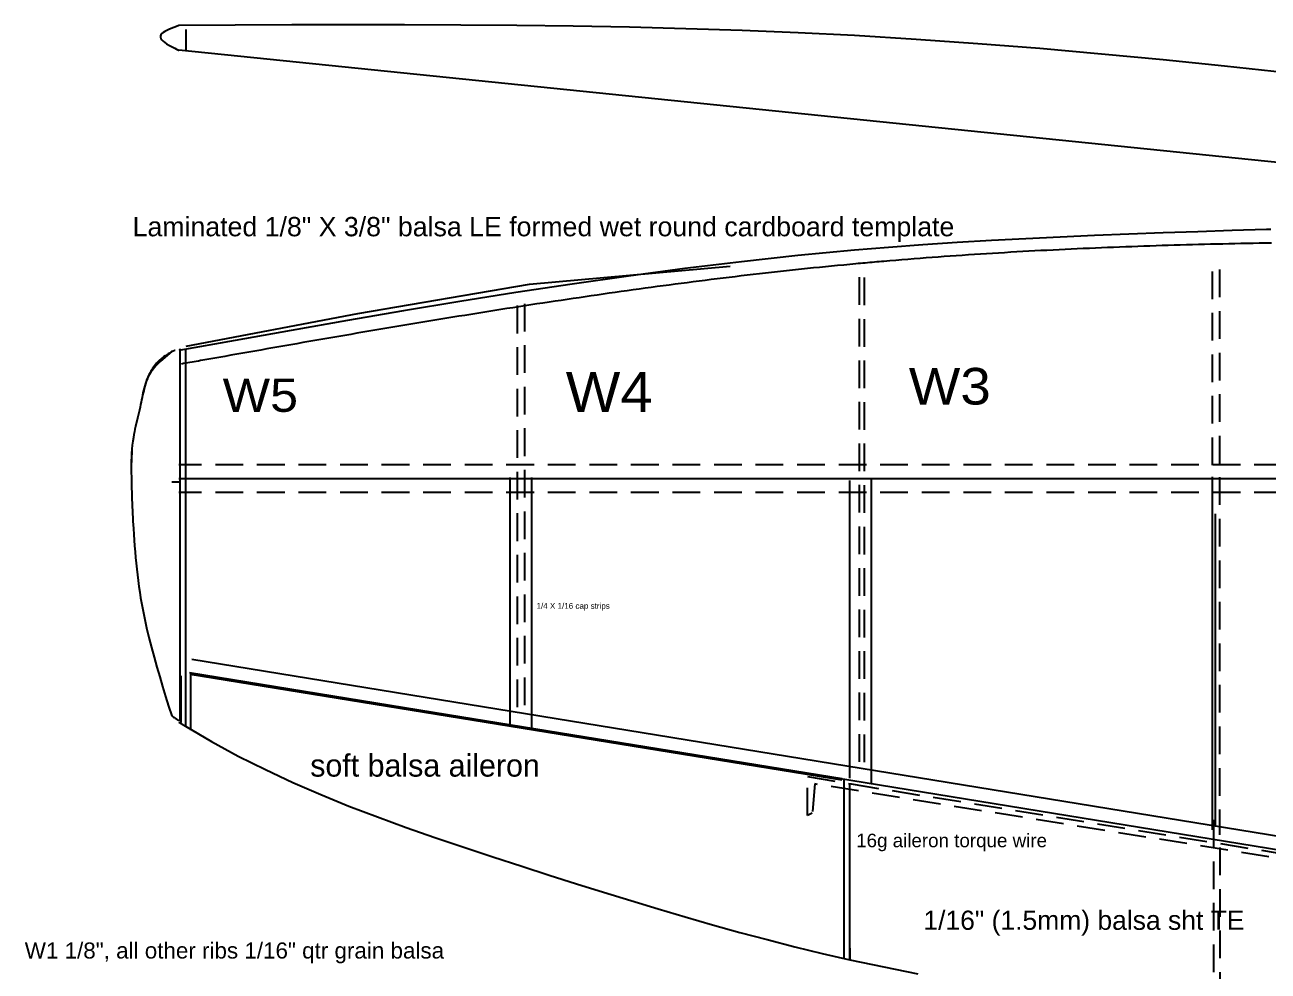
# Model space of a CAD drawing. Extents: x 1.4 to 41.2, y -1.3 to 26.5.
# Drawn here: x 2.89 to 14.11, y 6.55 to 15.1 of the extents above; entities that cross this region are included whole.
import ezdxf
from ezdxf.enums import TextEntityAlignment as Align

# ---------------------------------------------------------------- set-up
doc = ezdxf.new("R2010")
doc.units = 0
doc.linetypes.add('HIDDEN', pattern=[0.375, 0.25, -0.125])
doc.layers.get('0').update_dxf_attribs({"color": 9, "linetype": 'CONTINUOUS'})

msp = doc.modelspace()

# ---------------------------------------------------------------- linework, layer by layer
at = {"color": 9, "linetype": 'CONTINUOUS'}
for p, q in [((4.3476, 14.8654), (4.3476, 15.0531)), ((17.0647, 13.5606), (4.2817, 14.8661)), ((4.289, 12.1694), (4.289, 8.9944)), ((4.3402, 12.1744), (4.3402, 9.0257)), ((4.2817, 10.9981), (17.8772, 10.9981)), ((7.2669, 11.0096), (7.2669, 8.7747)), ((7.4629, 11.0099), (7.4629, 8.7437)), ((13.6049, 11.0154), (13.6049, 7.8275)), ((4.2817, 10.9668), (4.2158, 10.9668)), ((10.3316, 10.9817), (10.3316, 8.2938)), ((10.5293, 10.9892), (10.5293, 8.2389)), ((13.6324, 10.6791), (13.6324, 7.8666)), ((4.397, 9.3694), (18.365, 7.0918)), ((4.2973, 9.2183), (4.2973, 8.796)), ((4.3772, 9.2481), (18.3452, 6.9705)), ((4.3833, 9.2339), (10.2638, 8.2785)), ((4.3851, 9.2455), (10.2657, 8.2901)), ((4.3851, 9.2431), (4.3851, 8.7273)), ((4.289, 8.9944), (4.289, 8.81)), ((10.2821, 8.2839), (10.2821, 6.6585)), ((10.3352, 6.6543), (10.3352, 8.2484)), ((10.3352, 6.7597), (10.3352, 6.6543))]:
    msp.add_line(p, q, dxfattribs=at)
at = {"color": 9, "linetype": 'HIDDEN'}
for p, q in [((10.4206, 12.8163), (10.4206, 8.3573)), ((10.4645, 12.8144), (10.4645, 8.3346)), ((13.6049, 12.8699), (13.6049, 11.0154)), ((13.6708, 12.8855), (13.6708, 7.7806)), ((7.3995, 12.5776), (7.3995, 8.8267)), ((7.3328, 12.56), (7.3328, 8.8404)), ((13.6162, 7.9178), (13.6162, 6.2928)), ((13.6787, 6.2928), (13.6787, 7.7928))]:
    msp.add_line(p, q, dxfattribs=at)
at = {"color": 9, "linetype": 'CONTINUOUS'}
for points in [[(4.2817, 15.09), (4.2581, 15.0814), (4.2349, 15.0726), (4.2126, 15.0638), (4.1915, 15.0549), (4.172, 15.0457), (4.1547, 15.0363), (4.1398, 15.0267), (4.1279, 15.0167), (4.1192, 15.0064), (4.1144, 14.9957), (4.1136, 14.9845), (4.1175, 14.9727), (4.1257, 14.9609), (4.1378, 14.9488), (4.1529, 14.9367), (4.1702, 14.9247), (4.1887, 14.9133), (4.2076, 14.9025), (4.226, 14.8927), (4.2432, 14.884), (4.2582, 14.8768), (4.2702, 14.8712), (4.2783, 14.8676), (4.2817, 14.8661), (4.2817, 14.8661), (4.2817, 14.8661), (4.2817, 14.8661), (4.2817, 14.8661), (4.2817, 14.8661), (4.2817, 14.8661), (4.2817, 14.8661), (4.2817, 14.8661), (4.2817, 14.8661), (4.2817, 14.8661), (4.2817, 14.8661), (4.2817, 14.8661)], [(14.2742, 14.6625), (13.7182, 14.7222), (13.162, 14.7788), (12.6055, 14.8318), (12.0489, 14.8808), (11.492, 14.9252), (10.9347, 14.9645), (10.3772, 14.9981), (9.8703, 15.0235), (9.3631, 15.0443), (8.8556, 15.0609), (8.3479, 15.0737), (7.8401, 15.0831), (7.332, 15.0896), (6.8239, 15.0935), (6.3156, 15.0954), (5.8072, 15.0955), (5.2987, 15.0944), (4.7902, 15.0924), (4.2817, 15.09)], [(14.0961, 13.2481), (13.7856, 13.2381), (13.4752, 13.2279), (13.1648, 13.2171), (12.8545, 13.2057), (12.5443, 13.1933), (12.2341, 13.1798), (11.9242, 13.1648), (11.6144, 13.1482), (11.3047, 13.1297), (10.9953, 13.1091), (10.6861, 13.0862), (10.3772, 13.0606), (9.8666, 13.0123), (9.3566, 12.9569), (8.8473, 12.8951), (8.3386, 12.8275), (7.8303, 12.7547), (7.3225, 12.6774), (6.8151, 12.5962), (6.3081, 12.5119), (5.8012, 12.4249), (5.2946, 12.336), (4.7881, 12.2458), (4.2817, 12.155)], [(14.1349, 13.2481), (14.0961, 13.2481), (14.0961, 13.2481), (14.0961, 13.2481), (14.0961, 13.2481), (14.0961, 13.2481), (14.0961, 13.2481), (14.0961, 13.2481), (14.0961, 13.2481), (14.0961, 13.2481), (14.0961, 13.2481), (14.0961, 13.2481), (14.0961, 13.2481), (14.0961, 13.2481)], [(4.3476, 12.1929), (5.8955, 12.4894), (7.4435, 12.7529), (9.255, 12.9175)], [(4.2158, 12.1449), (4.1948, 12.1274), (4.1739, 12.1099), (4.1532, 12.0922), (4.133, 12.0743), (4.1133, 12.0561), (4.0943, 12.0376), (4.076, 12.0186), (4.0588, 11.9991), (4.0425, 11.9789), (4.0276, 11.9582), (4.0139, 11.9366), (4.0017, 11.9143), (3.993, 11.8955), (3.9852, 11.8762), (3.9783, 11.8564), (3.9721, 11.8363), (3.9665, 11.8157), (3.9614, 11.7949), (3.9568, 11.7739), (3.9524, 11.7526), (3.9483, 11.7313), (3.9442, 11.7099), (3.9401, 11.6886), (3.9359, 11.6673), (3.9305, 11.6422), (3.9249, 11.6172), (3.9191, 11.5923), (3.9132, 11.5676), (3.9072, 11.543), (3.9013, 11.5184), (3.8954, 11.4938), (3.8897, 11.4693), (3.8842, 11.4448), (3.8791, 11.4202), (3.8743, 11.3956), (3.87, 11.3709), (3.8648, 11.3358), (3.8605, 11.3006), (3.8572, 11.2652), (3.8546, 11.2296), (3.8528, 11.1939), (3.8516, 11.1582), (3.851, 11.1223), (3.8509, 11.0864), (3.8512, 11.0505), (3.8517, 11.0145), (3.8526, 10.9786), (3.8535, 10.9427), (3.8545, 10.9096), (3.8555, 10.8766), (3.8566, 10.8436), (3.8577, 10.8106), (3.859, 10.7776), (3.8603, 10.7447), (3.8616, 10.7118), (3.8631, 10.6789), (3.8647, 10.6461), (3.8663, 10.6132), (3.8681, 10.5803), (3.87, 10.5475), (3.8732, 10.4951), (3.8767, 10.4428), (3.8805, 10.3905), (3.8848, 10.3382), (3.8894, 10.2859), (3.8945, 10.2336), (3.9, 10.1814), (3.906, 10.1293), (3.9126, 10.0772), (3.9198, 10.0253), (3.9275, 9.9734), (3.9359, 9.9217), (3.9521, 9.8314), (3.9701, 9.7415), (3.9899, 9.652), (4.0111, 9.5628), (4.0338, 9.4738), (4.0576, 9.3851), (4.0824, 9.2966), (4.1081, 9.2083), (4.1344, 9.1201), (4.1613, 9.032), (4.1885, 8.944), (4.2158, 8.856)], [(4.2461, 12.155), (4.2425, 12.1538), (4.239, 12.1526), (4.2356, 12.1515), (4.2323, 12.1504), (4.2291, 12.1493), (4.2262, 12.1484), (4.2236, 12.1475), (4.2213, 12.1467), (4.2193, 12.146), (4.2177, 12.1455), (4.2165, 12.1451), (4.2158, 12.1449), (4.2157, 12.1448), (4.2157, 12.1448), (4.2156, 12.1448), (4.2156, 12.1448), (4.2156, 12.1448), (4.2156, 12.1448), (4.2156, 12.1448), (4.2157, 12.1448), (4.2157, 12.1448), (4.2157, 12.1448), (4.2158, 12.1448), (4.2158, 12.1449)], [(4.3402, 9.0257), (4.3402, 9.0257), (4.3402, 8.7623)], [(4.2158, 8.856), (4.2238, 8.851), (4.2317, 8.846), (4.2394, 8.8412), (4.2468, 8.8366), (4.2537, 8.8322), (4.2601, 8.8282), (4.2659, 8.8245), (4.271, 8.8213), (4.2752, 8.8187), (4.2784, 8.8166), (4.2806, 8.8153), (4.2817, 8.8146), (4.2817, 8.8146), (4.2817, 8.8146), (4.2818, 8.8146), (4.2818, 8.8146), (4.2818, 8.8146), (4.2818, 8.8146), (4.2818, 8.8146), (4.2817, 8.8146), (4.2817, 8.8146), (4.2817, 8.8146), (4.2817, 8.8146), (4.2817, 8.8146)], [(4.2817, 8.7984), (4.2866, 8.7953), (4.2914, 8.7923), (4.2963, 8.7893), (4.3012, 8.7863), (4.306, 8.7833), (4.3109, 8.7803), (4.3158, 8.7773), (4.3207, 8.7743), (4.3256, 8.7712), (4.3304, 8.7682), (4.3353, 8.7652), (4.3402, 8.7623), (4.5763, 8.6235), (4.8168, 8.4933), (5.0614, 8.3707), (5.3097, 8.2552), (5.5612, 8.146), (5.8155, 8.0424), (6.0722, 7.9437), (6.3308, 7.8491), (6.5911, 7.758), (6.8525, 7.6696), (7.1147, 7.5832), (7.3772, 7.4981), (7.6227, 7.4193), (7.8681, 7.3411), (8.1136, 7.264), (8.3592, 7.1881), (8.605, 7.1137), (8.851, 7.041), (9.0973, 6.9703), (9.3439, 6.9017), (9.591, 6.8356), (9.8385, 6.7722), (10.0865, 6.7117), (10.3352, 6.6543), (10.9498, 6.5273)]]:
    msp.add_lwpolyline(points, dxfattribs=at)
at = {"color": 9, "linetype": 'HIDDEN'}
for points in [[(14.1396, 13.125), (14.0848, 13.1241), (14.03, 13.1232), (13.9751, 13.1222), (13.9203, 13.1211), (13.8655, 13.12), (13.8107, 13.1189), (13.7559, 13.1177), (13.7012, 13.1165), (13.6464, 13.1153), (13.5916, 13.114), (13.5368, 13.1126), (13.4821, 13.1112), (13.4273, 13.1098), (13.3725, 13.1083), (13.3178, 13.1067), (13.263, 13.1051), (13.2083, 13.1035), (13.1536, 13.1018), (13.0988, 13.1001), (13.0441, 13.0983), (12.9894, 13.0965), (12.9347, 13.0946), (12.88, 13.0926), (12.8253, 13.0906), (12.7706, 13.0886), (12.7159, 13.0864), (12.6612, 13.0843), (12.6065, 13.0821), (12.5518, 13.0798), (12.4972, 13.0774), (12.4426, 13.0751), (12.3879, 13.0726), (12.3333, 13.0701), (12.2786, 13.0675), (12.224, 13.0649), (12.1694, 13.0622), (12.1148, 13.0595), (12.0601, 13.0566), (12.0055, 13.0538), (11.9509, 13.0508), (11.8963, 13.0478), (11.8418, 13.0448), (11.7872, 13.0416), (11.7326, 13.0384), (11.6781, 13.0352), (11.6235, 13.0319), (11.569, 13.0285), (11.5144, 13.025), (11.4599, 13.0215), (11.4053, 13.0179), (11.3508, 13.0142), (11.2963, 13.0105), (11.2418, 13.0066), (11.1872, 13.0028), (11.1327, 12.9988), (11.0782, 12.9948), (11.0237, 12.9907), (10.9692, 12.9865), (10.9148, 12.9823), (10.8603, 12.9779), (10.8058, 12.9735), (10.7513, 12.9691), (10.6969, 12.9645), (10.6424, 12.9599), (10.6213, 12.9581), (10.6002, 12.9563), (10.579, 12.9544), (10.5579, 12.9526), (10.5368, 12.9507), (10.5157, 12.9488), (10.4945, 12.9469), (10.4734, 12.945), (10.4523, 12.9431), (10.4312, 12.9412), (10.4101, 12.9393), (10.3889, 12.9373), (10.3345, 12.9323), (10.2801, 12.9271), (10.2257, 12.9219), (10.1713, 12.9166), (10.1169, 12.9112), (10.0626, 12.9057), (10.0082, 12.9002), (9.9538, 12.8945), (9.8995, 12.8888), (9.8451, 12.8831), (9.7908, 12.8772), (9.7364, 12.8713), (9.6821, 12.8653), (9.6278, 12.8593), (9.5735, 12.8532), (9.5192, 12.847), (9.4648, 12.8407), (9.4106, 12.8344), (9.3563, 12.828), (9.302, 12.8215), (9.2477, 12.815), (9.1935, 12.8084), (9.1392, 12.8017), (9.085, 12.795), (9.0307, 12.7882), (8.9764, 12.7813), (8.9221, 12.7744), (8.8678, 12.7674), (8.8136, 12.7604), (8.7593, 12.7533), (8.7051, 12.7461), (8.6509, 12.7389), (8.5966, 12.7317), (8.5424, 12.7243), (8.4882, 12.7169), (8.434, 12.7095), (8.3798, 12.702), (8.3255, 12.6945), (8.2713, 12.6868), (8.2171, 12.6792), (8.1628, 12.6715), (8.1086, 12.6637), (8.0544, 12.6559), (8.0002, 12.648), (7.946, 12.6401), (7.8919, 12.6322), (7.8377, 12.6242), (7.7835, 12.6161), (7.7293, 12.608), (7.6751, 12.5999), (7.6209, 12.5917), (7.5667, 12.5834), (7.5125, 12.5752), (7.4583, 12.5668)], [(7.4583, 12.5668), (7.4042, 12.5585), (7.35, 12.5501), (7.2958, 12.5416), (7.2417, 12.5332), (7.1875, 12.5246), (7.1334, 12.5161), (7.0792, 12.5075), (7.025, 12.4988), (6.9708, 12.4902), (6.9166, 12.4814), (6.8625, 12.4727), (6.8083, 12.4639), (6.7542, 12.4551), (6.7, 12.4463), (6.6459, 12.4374), (6.5917, 12.4285), (6.5376, 12.4195), (6.4835, 12.4106), (6.4293, 12.4016), (6.3751, 12.3925), (6.321, 12.3835), (6.2668, 12.3744), (6.2126, 12.3653), (6.1585, 12.3562), (6.1043, 12.347), (6.0502, 12.3378), (5.9961, 12.3286), (5.9419, 12.3194), (5.8878, 12.3102), (5.8337, 12.3009), (5.7795, 12.2916), (5.7253, 12.2823), (5.6712, 12.2729), (5.617, 12.2636), (5.5629, 12.2542), (5.5087, 12.2448), (5.4546, 12.2354), (5.4004, 12.226), (5.3463, 12.2166), (5.2922, 12.2072), (5.238, 12.1977), (5.1839, 12.1882), (5.1297, 12.1787), (5.0756, 12.1692), (5.0214, 12.1597), (4.9673, 12.1502), (4.9131, 12.1407), (4.859, 12.1312), (4.8048, 12.1216), (4.7507, 12.1121), (4.6965, 12.1025), (4.6424, 12.093), (4.5882, 12.0834), (4.5341, 12.0739), (4.5148, 12.0705), (4.4956, 12.0671), (4.4764, 12.0637), (4.4571, 12.0603), (4.4379, 12.0569), (4.4187, 12.0535), (4.3994, 12.0501), (4.3802, 12.0467), (4.361, 12.0433), (4.3417, 12.0399), (4.3225, 12.0365), (4.3032, 12.0331)], [(4.2158, 12.1449), (4.2057, 12.1386), (4.1955, 12.1323), (4.1855, 12.126), (4.1755, 12.1196), (4.1655, 12.1131), (4.1557, 12.1065), (4.1461, 12.0997), (4.1366, 12.0927), (4.1272, 12.0855), (4.1181, 12.0781), (4.1092, 12.0705), (4.1005, 12.0625), (4.09, 12.0521), (4.0799, 12.0412), (4.0703, 12.0299), (4.061, 12.0182), (4.0522, 12.0062), (4.0438, 11.9938), (4.0358, 11.9811), (4.0282, 11.9682), (4.0209, 11.955), (4.0141, 11.9416), (4.0077, 11.928), (4.0017, 11.9143), (3.9938, 11.8944), (3.9865, 11.8744), (3.9799, 11.8541), (3.9739, 11.8337), (3.9683, 11.8131), (3.9632, 11.7925), (3.9583, 11.7717), (3.9537, 11.7509), (3.9492, 11.73), (3.9448, 11.7091), (3.9404, 11.6882), (3.9359, 11.6673), (3.9303, 11.6425), (3.9245, 11.6178), (3.9186, 11.5931), (3.9126, 11.5685), (3.9066, 11.5439), (3.9006, 11.5192), (3.8948, 11.4946), (3.8892, 11.4699), (3.8839, 11.4453), (3.8788, 11.4205), (3.8742, 11.3957), (3.87, 11.3709), (3.8649, 11.3357), (3.8607, 11.3003), (3.8574, 11.2648), (3.8549, 11.2292), (3.8531, 11.1936), (3.8519, 11.1578), (3.8513, 11.122), (3.8511, 11.0862), (3.8513, 11.0503), (3.8518, 11.0144), (3.8526, 10.9785), (3.8535, 10.9427), (3.8544, 10.9096), (3.8554, 10.8766), (3.8565, 10.8436), (3.8577, 10.8107), (3.8589, 10.7777), (3.8602, 10.7448), (3.8616, 10.7119), (3.8631, 10.679), (3.8646, 10.6461), (3.8663, 10.6132), (3.8681, 10.5804), (3.87, 10.5475), (3.8732, 10.4951), (3.8767, 10.4428), (3.8806, 10.3904), (3.8848, 10.3381), (3.8894, 10.2858), (3.8945, 10.2336), (3.9, 10.1814), (3.9061, 10.1292), (3.9126, 10.0772), (3.9198, 10.0252), (3.9275, 9.9734), (3.9359, 9.9217), (3.952, 9.8314), (3.9701, 9.7416), (3.9898, 9.652), (4.0111, 9.5628), (4.0337, 9.4739), (4.0576, 9.3851), (4.0824, 9.2966), (4.108, 9.2083), (4.1344, 9.1201), (4.1613, 9.032), (4.1884, 8.944), (4.2158, 8.856)], [(4.2817, 10.9981), (18.3606, 10.9981), (18.3606, 11.1231), (4.2817, 11.1231)], [(18.3606, 10.8731), (18.3606, 10.8731), (4.2817, 10.8731)], [(10.3488, 8.2414), (17.8192, 7.033), (17.8192, 6.989), (10.0192, 8.2414), (9.9973, 7.9778), (9.9533, 7.9558), (9.9533, 8.3073), (10.3488, 8.2414)]]:
    msp.add_lwpolyline(points, dxfattribs=at)

# ---------------------------------------------------------------- texts
at = {"color": 9}
for s, height, p, p2 in [('Laminated 1/8" X 3/8" balsa LE formed wet round cardboard template', 0.1744, (3.8634, 13.1865), (11.2786, 13.1865)), ('W5', 0.3007, (4.6758, 11.6013), (5.356, 11.6013)), ('W4', 0.3609, (7.7718, 11.6013), (8.556, 11.6013)), ('W3', 0.3308, (10.8678, 11.6672), (11.6075, 11.6672)), ('1/4 X 1/16 cap strips', 0.0527, (7.5083, 9.8228), (8.1698, 9.8228)), ('soft balsa aileron', 0.2015, (5.4663, 8.3077), (7.5379, 8.3077)), ('16g aileron torque wire', 0.1222, (10.3927, 7.6702), (12.1152, 7.6702)), ('1/16" (1.5mm) balsa sht TE', 0.1733, (10.9995, 6.9244), (13.8969, 6.9244)), ('W1 1/8", all other ribs 1/16" qtr grain balsa', 0.145, (2.89, 6.6651), (6.6741, 6.6651))]:
    msp.add_text(s, height=height, dxfattribs=at).set_placement(p, p2, align=Align.FIT)

doc.saveas('drawing.dxf')
